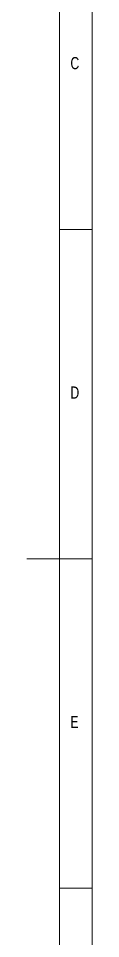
# Model space of a CAD drawing. Header units: millimetres. Extents: x 5 to 589, y 5 to 415.
# Drawn here: x 579 to 589, y 152.4 to 292 of the extents above; entities that cross this region are included whole.
import ezdxf

# ---------------------------------------------------------------- set-up
doc = ezdxf.new("R2010")
doc.units = ezdxf.units.MM
doc.styles.add('SLDTEXTSTYLE0', font='TXT', dxfattribs={"width": 0.75})

msp = doc.modelspace()

# ---------------------------------------------------------------- linework, layer by layer
at = {"color": 7, "linetype": 'Continuous', "lineweight": 0}
for p, q in [((589, 5), (589, 415)), ((584, 60.25), (584, 410)), ((584, 260), (589, 260)), ((589, 210), (579, 210)), ((584, 160), (589, 160))]:
    msp.add_line(p, q, dxfattribs=at)

# ---------------------------------------------------------------- texts
at = {"color": 7, "linetype": 'Continuous', "lineweight": 0, "char_height": 1.85, "attachment_point": 1, "style": 'SLDTEXTSTYLE0'}
for s, insert in [('C', (585.67, 286.17)), ('D', (585.67, 236.17)), ('E', (585.67, 186.17))]:
    msp.add_mtext(s, dxfattribs=dict(at, insert=insert))

doc.saveas('drawing.dxf')
